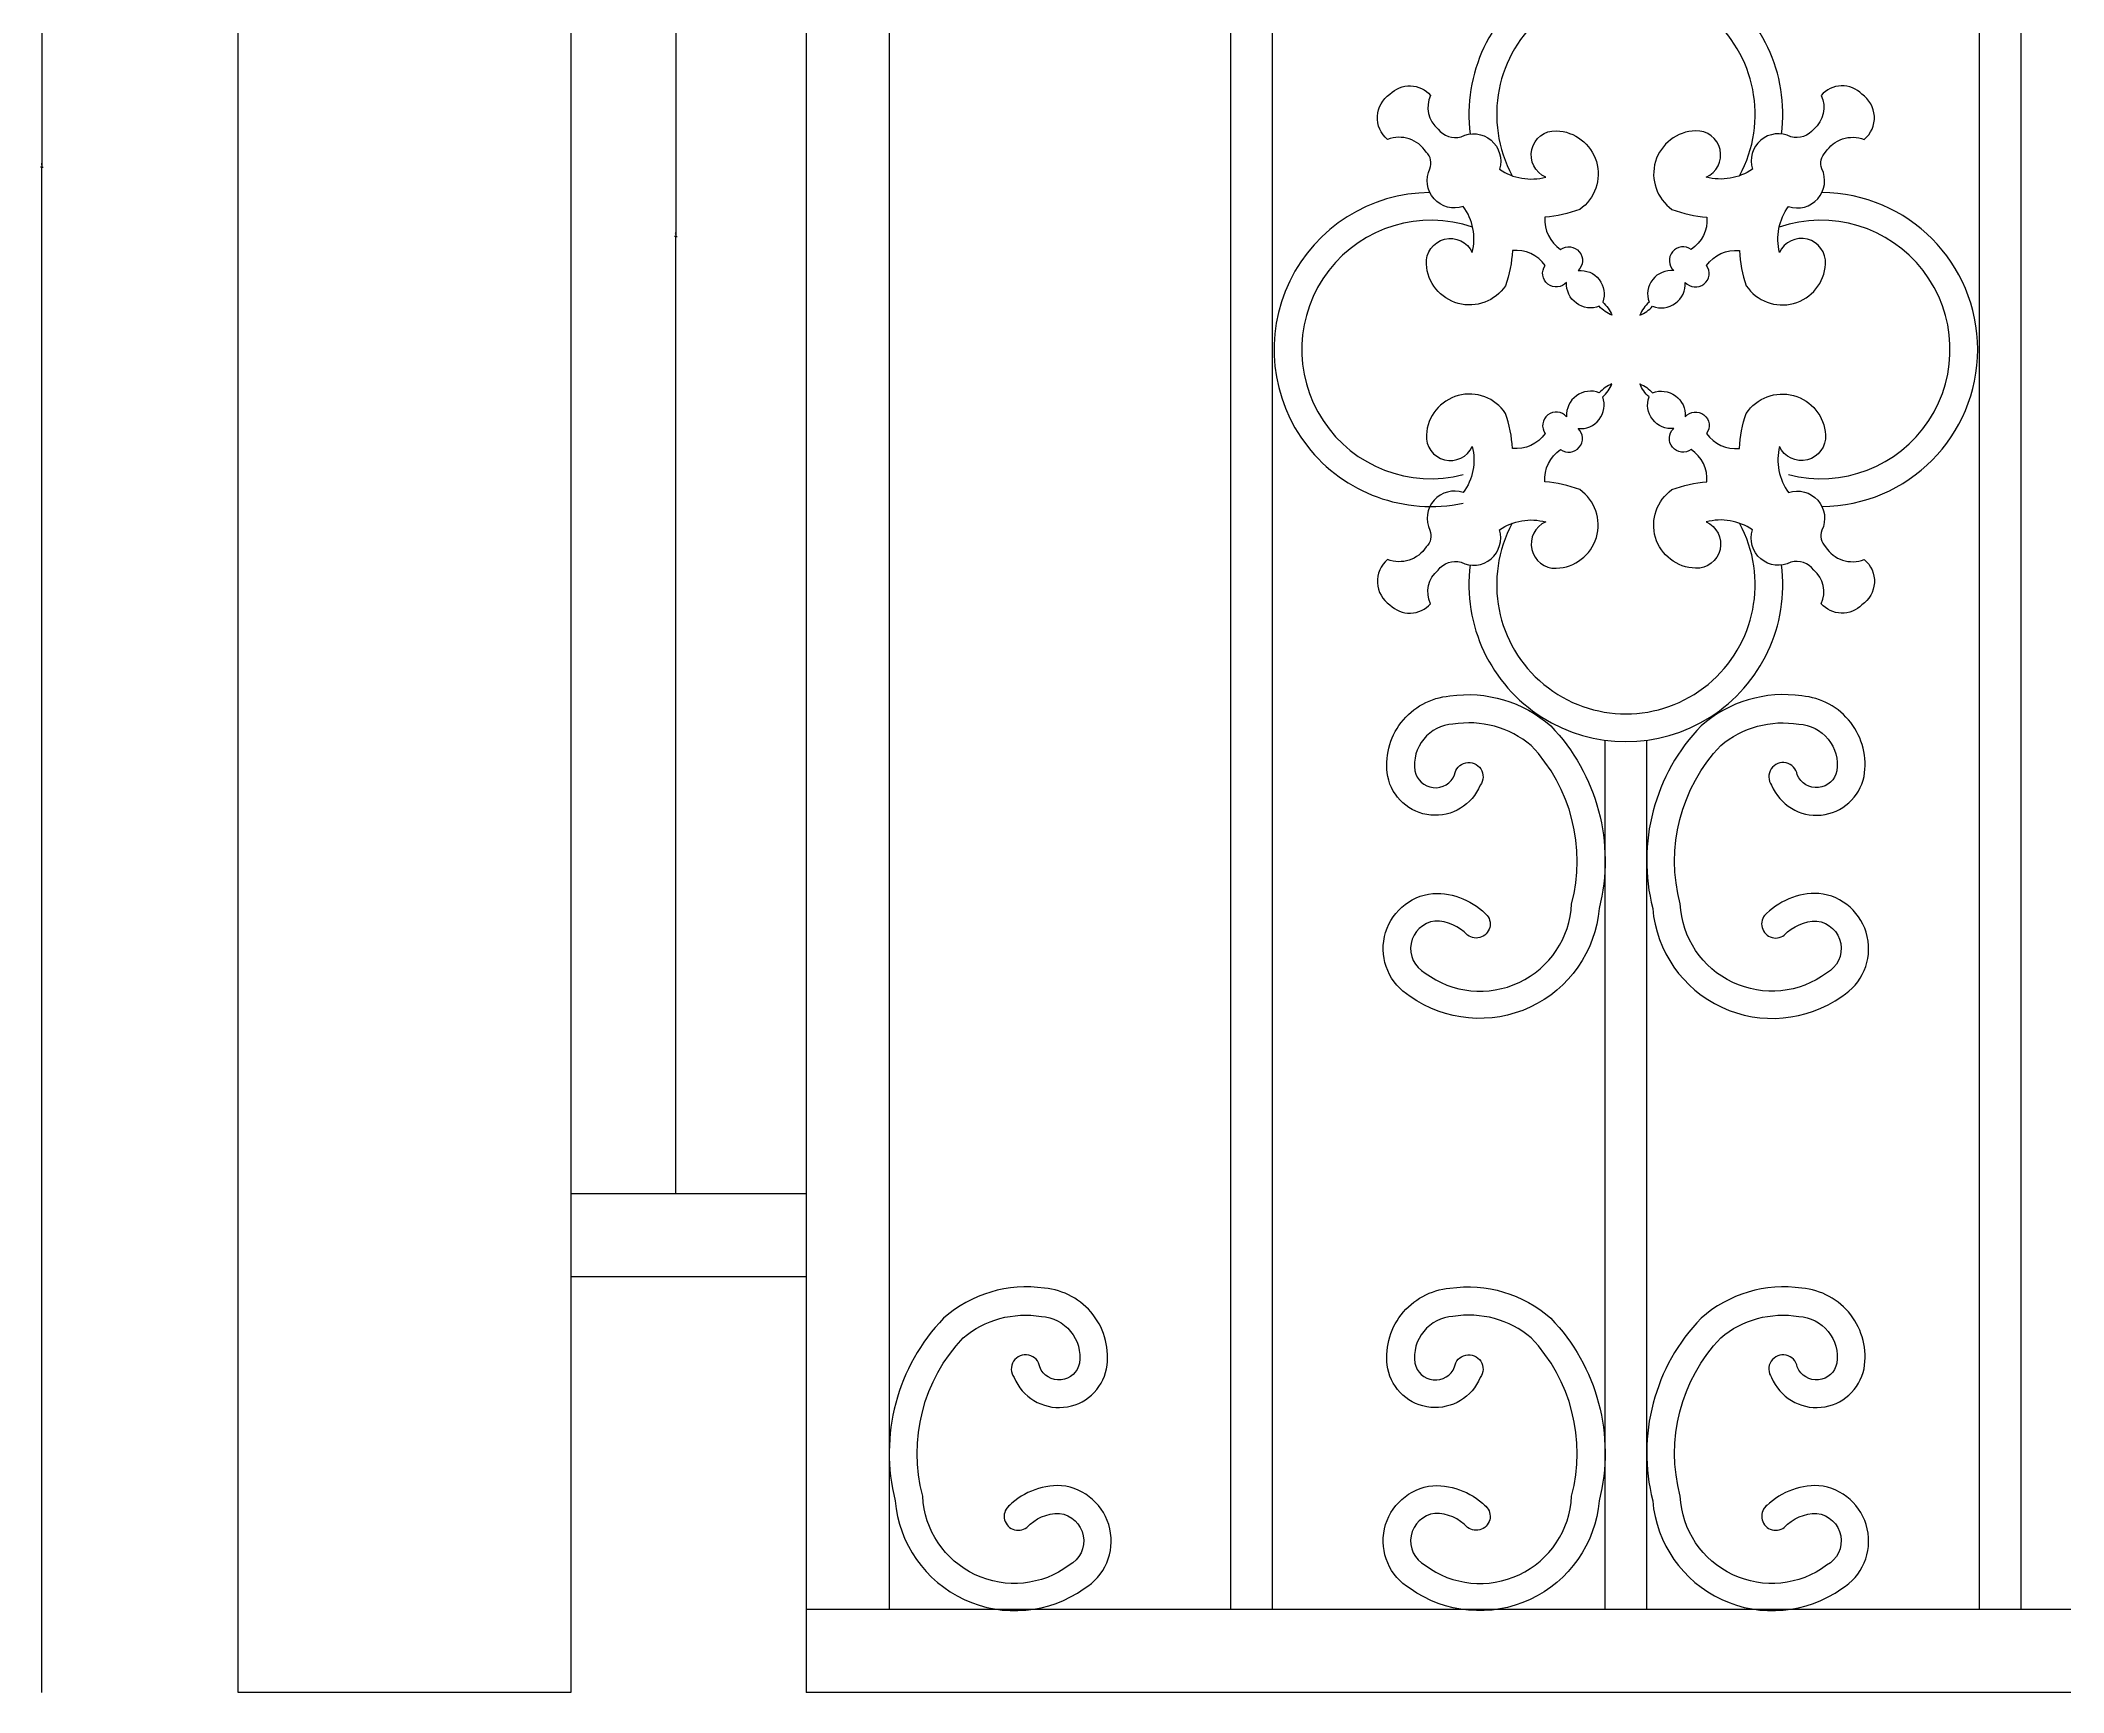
# Model space of a CAD drawing. Header units: metres. Extents: x 684 to 3887, y 3089 to 4524.
# Drawn here: x 684 to 1414, y 3149 to 3745 of the extents above; entities that cross this region are included whole.
import ezdxf

# ---------------------------------------------------------------- set-up
doc = ezdxf.new("R2010")
doc.units = ezdxf.units.M
for name, color, linetype in [('3', 3, 'Continuous'), ('4', 4, 'Continuous'), ('7', 7, 'Continuous'), ('DIM', 3, 'Continuous')]:
    doc.layers.add(name, color=color, linetype=linetype)
doc.dimstyles.get("Standard").update_dxf_attribs({"dimtxt": 2.5, "dimasz": 2.5, "dimexe": 1.25, "dimexo": 0.625, "dimtad": 1, "dimcen": 2.5, "dimazin": 3, "dimtfac": 1, "dimtmove": 0, "dimatfit": 3})

# ---------------------------------------------------------------- blocks, each defined once
blk = doc.blocks.new('*D1')
for p, q in [((684.67, 4248.8), (684.67, 3698.8)), ((684.42, 3698.8), (684.17, 3698.8)), ((684.67, 3148.8), (684.67, 3698.8)), ((684.67, 3698.8), (684.67, 3698.8)), ((684.92, 3698.8), (685.17, 3698.8))]:
    blk.add_line(p, q)
at = {"layer": 'Defpoints'}
for p in [(684.67, 4248.8), (684.67, 3698.8), (684.67, 3148.8)]:
    blk.add_point(p, dxfattribs=at)
at = {"layer": 'DIM', "insert": (684.67, 3699.925), "char_height": 1, "attachment_point": 5}
blk.add_mtext('0', dxfattribs=at)
blk = doc.blocks.new('*D2')
for p, q in [((913.26, 4018.8), (913.26, 3673.8)), ((913.01, 3673.8), (912.76, 3673.8)), ((913.26, 3328.8), (913.26, 3673.8)), ((913.26, 3673.8), (913.26, 3673.8)), ((913.51, 3673.8), (913.76, 3673.8))]:
    blk.add_line(p, q)
at = {"layer": 'Defpoints'}
for p in [(913.26, 4018.8), (913.26, 3673.8), (913.26, 3328.8)]:
    blk.add_point(p, dxfattribs=at)
at = {"layer": 'DIM', "insert": (913.26, 3674.925), "char_height": 1, "attachment_point": 5}
blk.add_mtext('0', dxfattribs=at)

msp = doc.modelspace()

# ---------------------------------------------------------------- linework, layer by layer
at = {"layer": '3'}
for centre, radius, start, end in [((1255.91, 3717.86), 56.6, 352.8, 187.2), ((1255.91, 3717.86), 46.6, 331.65, 208.35), ((1185.62, 3633.09), 56.6, 90.37, 281.86), ((1326.19, 3633.09), 56.6, 270.37, 89.63), ((1185.62, 3633.09), 46.6, 71.2, 284.45), ((1326.19, 3633.09), 46.6, 255.55, 108.8), ((1255.91, 3548.31), 46.6, 151.65, 28.35), ((1255.91, 3548.31), 56.6, 172.8, 7.2)]:
    msp.add_arc(centre, radius, start, end, dxfattribs=at)
at = {"layer": '4'}
for p, q in [((960.25, 4106.93), (960.25, 3148.8)), ((990.25, 4106.93), (990.25, 3178.8)), ((1113.41, 3178.8), (1113.41, 4018.8)), ((1128.41, 3178.8), (1128.41, 4018.8)), ((1383.41, 3178.8), (1383.41, 4018.8)), ((1398.41, 3178.8), (1398.41, 4018.8)), ((1248.41, 3178.8), (1248.41, 3492.21)), ((1248.41, 3178.8), (1248.41, 3492.21)), ((1263.41, 3178.8), (1263.41, 3492.21)), ((1263.41, 3178.8), (1263.41, 3492.21)), ((3681.7, 3148.8), (960.25, 3148.8))]:
    msp.add_line(p, q, dxfattribs=at)
msp.add_lwpolyline([(755.43, 4248.8), (875.43, 4248.8), (875.43, 3148.8), (755.43, 3148.8)], close=True, dxfattribs=at)
at = {"layer": '7'}
for p, q in [((875.43, 3328.8), (960.25, 3328.8)), ((875.43, 3298.8), (960.25, 3298.8)), ((3681.7, 3178.8), (960.25, 3178.8))]:
    msp.add_line(p, q, dxfattribs=at)
for points in [[(1250.88, 3645.5, -0.13), (1246.32, 3648.7, -0.55), (1234.51, 3657.31, -0.95), (1226.79, 3663.41, 0.27), (1214.99, 3668.77, -0.07), (1212.49, 3656.1, -0.72), (1183.94, 3663.86, -0.83), (1200.52, 3668.08, 0.22), (1197.25, 3684.7, -0.67), (1185.24, 3698.25, 0.31), (1183.89, 3704.24, 0.36), (1169.97, 3708.81, -0.5), (1170.82, 3725.16, -0.44), (1185.48, 3724.73, 0.34), (1188.17, 3712.59, 0.3), (1196.44, 3709.75, -0.67), (1210.3, 3698.1, 0.22), (1227, 3695.27, -0.83), (1230.79, 3711.96, -0.72), (1239.29, 3683.61, -0.07), (1226.69, 3680.78, 0.27), (1232.36, 3669.13, -0.95), (1238.66, 3661.57, -0.55), (1247.58, 3650.16, -0.11), (1250.88, 3645.5)], [(1260.93, 3645.5, 0.13), (1265.49, 3648.7, 0.55), (1277.3, 3657.31, 0.95), (1285.02, 3663.41, -0.27), (1296.82, 3668.77, 0.07), (1299.32, 3656.1, 0.72), (1327.88, 3663.86, 0.83), (1311.29, 3668.08, -0.22), (1314.56, 3684.7, 0.67), (1326.58, 3698.25, -0.31), (1327.92, 3704.24, -0.36), (1341.84, 3708.81, 0.5), (1340.99, 3725.16, 0.44), (1326.33, 3724.73, -0.34), (1323.64, 3712.59, -0.3), (1315.37, 3709.75, 0.67), (1301.51, 3698.1, -0.22), (1284.81, 3695.27, 0.83), (1281.03, 3711.96, 0.72), (1272.52, 3683.61, 0.07), (1285.12, 3680.78, -0.27), (1279.45, 3669.13, 0.95), (1273.15, 3661.57, 0.55), (1264.24, 3650.16, 0.11), (1260.93, 3645.5)], [(1250.88, 3620.67, 0.13), (1246.32, 3617.47, 0.55), (1234.51, 3608.86, 0.95), (1226.79, 3602.76, -0.27), (1214.99, 3597.4, 0.07), (1212.49, 3610.07, 0.72), (1183.94, 3602.31, 0.83), (1200.52, 3598.1, -0.22), (1197.25, 3581.48, 0.67), (1185.24, 3567.92, -0.31), (1183.89, 3561.93, -0.36), (1169.97, 3557.36, 0.5), (1170.82, 3541.02, 0.44), (1185.48, 3541.44, -0.34), (1188.17, 3553.58, -0.3), (1196.44, 3556.42, 0.67), (1210.3, 3568.07, -0.22), (1227, 3570.91, 0.83), (1230.79, 3554.22, 0.72), (1239.29, 3582.56, 0.07), (1226.69, 3585.39, -0.27), (1232.36, 3597.04, 0.95), (1238.66, 3604.6, 0.55), (1247.58, 3616.01, 0.11), (1250.88, 3620.67)], [(1260.93, 3620.67, -0.13), (1265.49, 3617.47, -0.55), (1277.3, 3608.86, -0.95), (1285.02, 3602.76, 0.27), (1296.82, 3597.4, -0.07), (1299.32, 3610.07, -0.72), (1327.88, 3602.31, -0.83), (1311.29, 3598.1, 0.22), (1314.56, 3581.48, -0.67), (1326.58, 3567.92, 0.31), (1327.92, 3561.93, 0.36), (1341.84, 3557.36, -0.5), (1340.99, 3541.02, -0.44), (1326.33, 3541.44, 0.34), (1323.64, 3553.58, 0.3), (1315.37, 3556.42, -0.67), (1301.51, 3568.07, 0.22), (1284.81, 3570.91, -0.83), (1281.03, 3554.22, -0.72), (1272.52, 3582.56, -0.07), (1285.12, 3585.39, 0.27), (1279.45, 3597.04, -0.95), (1273.15, 3604.6, -0.55), (1264.24, 3616.01, -0.11), (1260.93, 3620.67)], [(1204.91, 3429.97, -1.01), (1198.81, 3421.92, 0.21), (1187.02, 3426.98, 0.73), (1183.51, 3408.26, 0.6), (1236.34, 3433.16, 0.26), (1221.73, 3490.3, 0.22), (1193.55, 3497.98, 0.44), (1179.82, 3481.2, 0.75), (1194.13, 3479.76, -1.28), (1203.38, 3475.97, -0.74), (1170.03, 3479.14, -0.44), (1192.44, 3508.17, -0.22), (1228.78, 3497.39, -0.26), (1246.25, 3431.54, -0.58), (1178.09, 3399.84, -0.72), (1186.34, 3436.96, -0.22), (1206.15, 3428.71)], [(1306.9, 3429.97, 1.01), (1313, 3421.92, -0.21), (1324.79, 3426.98, -0.73), (1328.3, 3408.26, -0.6), (1275.48, 3433.16, -0.26), (1290.08, 3490.3, -0.22), (1318.26, 3497.98, -0.44), (1331.99, 3481.2, -0.75), (1317.69, 3479.76, 1.28), (1308.44, 3475.97, 0.74), (1341.78, 3479.14, 0.44), (1319.37, 3508.17, 0.22), (1283.03, 3497.39, 0.26), (1265.57, 3431.54, 0.58), (1333.73, 3399.84, 0.72), (1325.47, 3436.96, 0.22), (1305.66, 3428.71)], [(1033.74, 3216.39, 1.01), (1039.84, 3208.35, -0.21), (1051.64, 3213.4, -0.73), (1055.14, 3194.68, -0.6), (1002.32, 3219.59, -0.26), (1016.93, 3276.72, -0.22), (1045.11, 3284.4, -0.44), (1058.83, 3267.62, -0.75), (1044.53, 3266.19, 1.28), (1035.28, 3262.39, 0.74), (1068.62, 3265.57, 0.44), (1046.21, 3294.6, 0.22), (1009.87, 3283.82, 0.26), (992.41, 3217.96, 0.58), (1060.57, 3186.27, 0.72), (1052.32, 3223.39, 0.22), (1032.5, 3215.14)], [(1204.91, 3216.39, -1.01), (1198.81, 3208.35, 0.21), (1187.02, 3213.4, 0.73), (1183.51, 3194.68, 0.6), (1236.34, 3219.59, 0.26), (1221.73, 3276.72, 0.22), (1193.55, 3284.4, 0.44), (1179.82, 3267.62, 0.75), (1194.13, 3266.19, -1.28), (1203.38, 3262.39, -0.74), (1170.03, 3265.57, -0.44), (1192.44, 3294.6, -0.22), (1228.78, 3283.82, -0.26), (1246.25, 3217.96, -0.58), (1178.09, 3186.27, -0.72), (1186.34, 3223.39, -0.22), (1206.15, 3215.14)], [(1306.9, 3216.39, 1.01), (1313, 3208.35, -0.21), (1324.79, 3213.4, -0.73), (1328.3, 3194.68, -0.6), (1275.48, 3219.59, -0.26), (1290.08, 3276.72, -0.22), (1318.26, 3284.4, -0.44), (1331.99, 3267.62, -0.75), (1317.69, 3266.19, 1.28), (1308.44, 3262.39, 0.74), (1341.78, 3265.57, 0.44), (1319.37, 3294.6, 0.22), (1283.03, 3283.82, 0.26), (1265.57, 3217.96, 0.58), (1333.73, 3186.27, 0.72), (1325.47, 3223.39, 0.22), (1305.66, 3215.14)]]:
    msp.add_lwpolyline(points, format="xyb", dxfattribs=at)

# ---------------------------------------------------------------- dimensions: what is measured, and where the dimension line sits
at = {"layer": 'DIM'}
for base, p1, p2, picture, middle in [((684.67, 3698.8), (684.67, 4248.8), (684.67, 3148.8), '*D1', (684.67, 3699.925)), ((913.26, 3673.8), (913.26, 4018.8), (913.26, 3328.8), '*D2', (913.26, 3674.925))]:
    dim = msp.add_linear_dim(base=base, p1=p1, p2=p2, dimstyle='Standard', dxfattribs=at)
    dim.commit()
    dim.dimension.update_dxf_attribs({"geometry": picture, "text_midpoint": middle})

doc.saveas('drawing.dxf')
